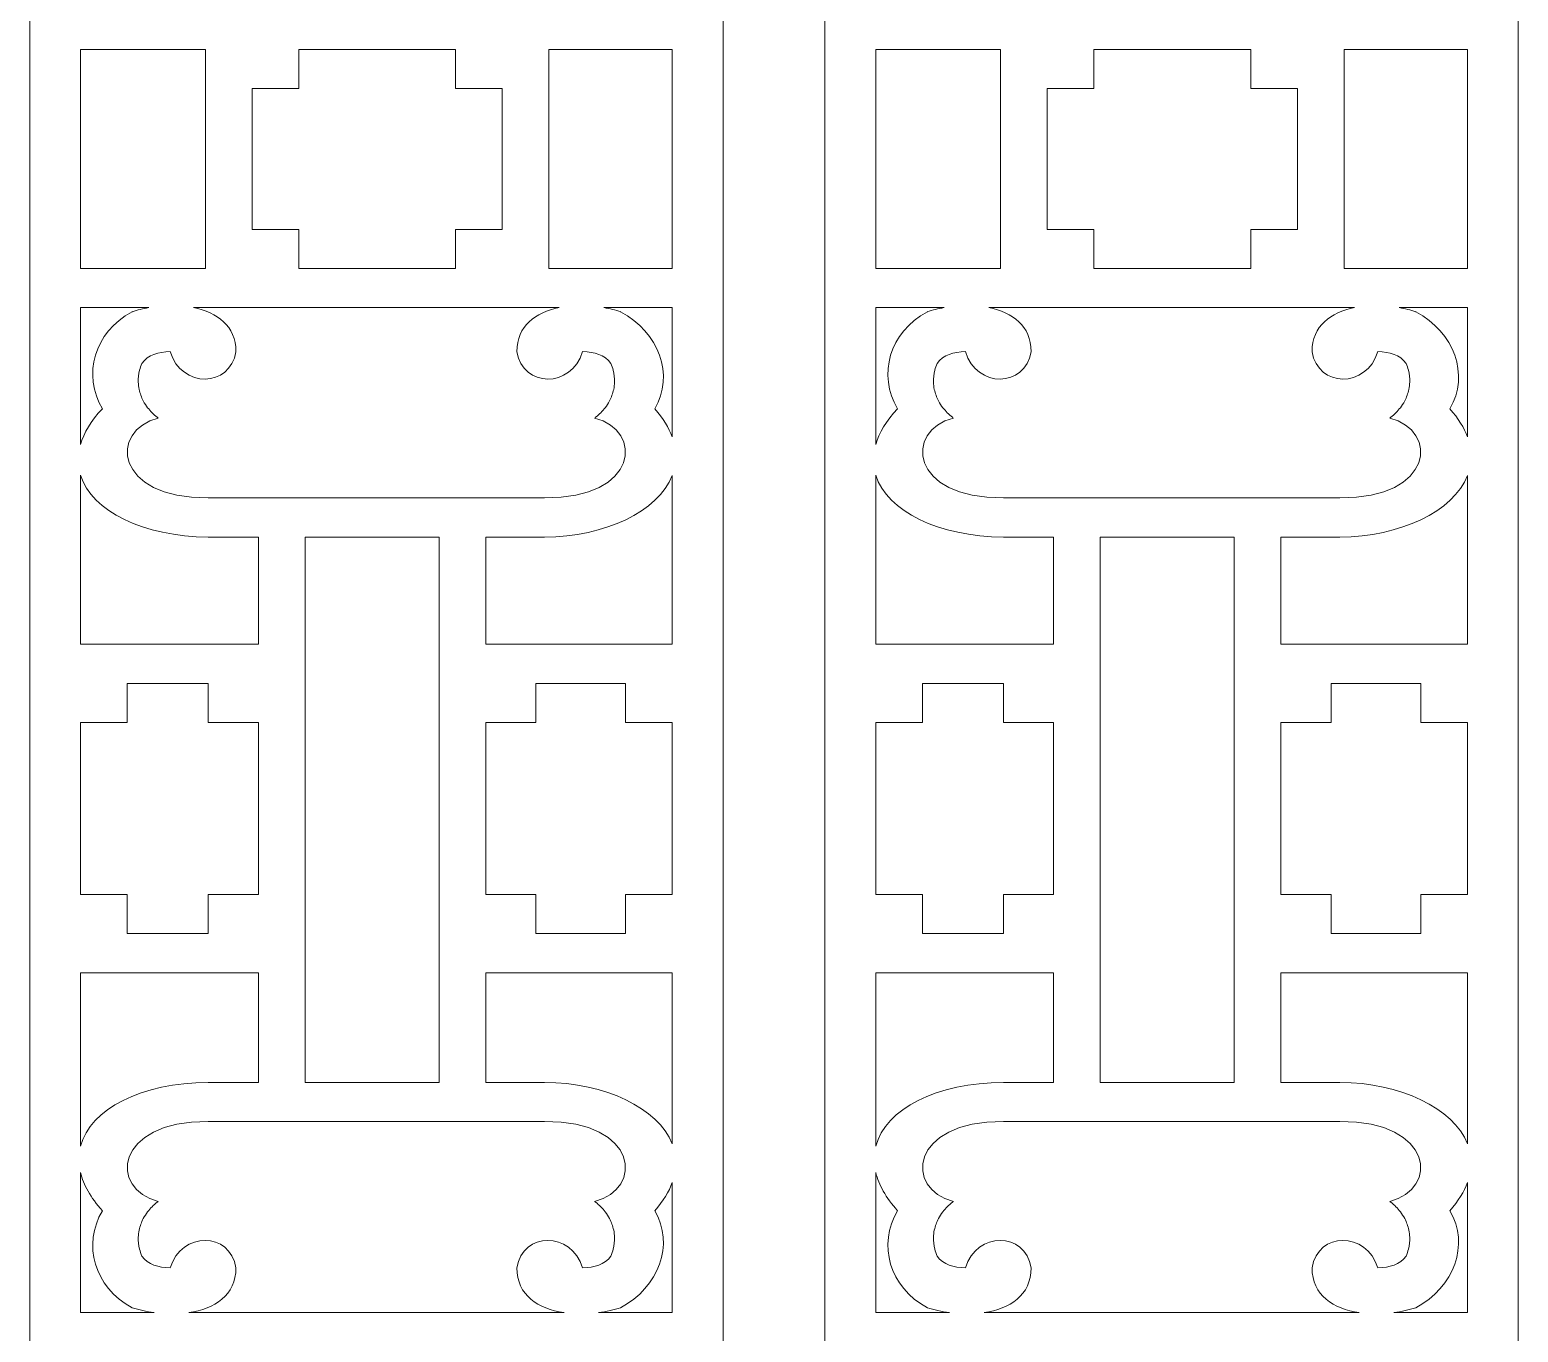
# Model space of a CAD drawing. Header units: centimetres. Extents: x 20.4 to 27.1, y -9.5 to 9.5.
# Drawn here: x 20.42 to 27.11, y -2.34 to 3.5 of the extents above; entities that cross this region are included whole.
import ezdxf

# ---------------------------------------------------------------- set-up
doc = ezdxf.new("R2010")
doc.units = ezdxf.units.CM
doc.header["$MEASUREMENT"] = 0
doc.layers.add('layer 1', color=7, linetype='Continuous')

msp = doc.modelspace()

# ---------------------------------------------------------------- linework, layer by layer
at = {"layer": 'layer 1', "color": 7, "lineweight": 9}
for points, knots in [([(20.42413, 9.5), (20.42413, 9.5), (23.53889, 9.5), (23.53889, 9.5), (23.53889, 9.5), (23.53889, 9.5), (23.53889, -9.5), (23.53889, -9.5), (23.53889, -9.5), (23.53889, -9.5), (20.42413, -9.5), (20.42413, -9.5), (20.42413, -9.5), (20.42413, -9.5), (20.42413, 9.5), (20.42413, 9.5)], [0, 0, 0, 0, 0.2, 0.2, 0.2, 0.2, 0.4, 0.4, 0.4, 0.4, 0.6, 0.6, 0.6, 0.6, 1, 1, 1, 1]), ([(20.65212, 2.43261), (20.65212, 2.43261), (20.65212, 2.43261), (20.65212, 2.43261), (20.65212, 2.43261), (20.65212, 2.43261), (21.21321, 2.43261), (21.21321, 2.43261), (21.21321, 2.43261), (21.21321, 2.43261), (21.21321, 3.41689), (21.21321, 3.41689), (21.21321, 3.41689), (21.21321, 3.41689), (20.65212, 3.41689), (20.65212, 3.41689), (20.65212, 3.41689), (20.65212, 3.41689), (20.65212, 2.43261), (20.65212, 2.43261)], [0, 0, 0, 0, 0.1666667, 0.1666667, 0.1666667, 0.1666667, 0.3333333, 0.3333333, 0.3333333, 0.3333333, 0.5, 0.5, 0.5, 0.5, 0.6666667, 0.6666667, 0.6666667, 0.6666667, 1, 1, 1, 1]), ([(22.33686, 3.41689), (22.33686, 3.41689), (22.33686, 3.41689), (22.33686, 3.41689), (22.33686, 3.41689), (22.33686, 3.41689), (21.6325, 3.41689), (21.6325, 3.41689), (21.6325, 3.41689), (21.6325, 3.41689), (21.6325, 3.24113), (21.6325, 3.24113), (21.6325, 3.24113), (21.6325, 3.24113), (21.42286, 3.24113), (21.42286, 3.24113), (21.42286, 3.24113), (21.42286, 3.24113), (21.42286, 2.60837), (21.42286, 2.60837), (21.42286, 2.60837), (21.42286, 2.60837), (21.6325, 2.60837), (21.6325, 2.60837), (21.6325, 2.60837), (21.6325, 2.60837), (21.6325, 2.43261), (21.6325, 2.43261), (21.6325, 2.43261), (21.6325, 2.43261), (22.33686, 2.43261), (22.33686, 2.43261), (22.33686, 2.43261), (22.33686, 2.43261), (22.33686, 2.60837), (22.33686, 2.60837), (22.33686, 2.60837), (22.33686, 2.60837), (22.5465, 2.60837), (22.5465, 2.60837), (22.5465, 2.60837), (22.5465, 2.60837), (22.5465, 3.24113), (22.5465, 3.24113), (22.5465, 3.24113), (22.5465, 3.24113), (22.33686, 3.24113), (22.33686, 3.24113), (22.33686, 3.24113), (22.33686, 3.24113), (22.33686, 3.41689), (22.33686, 3.41689)], [0, 0, 0, 0, 0.0714286, 0.0714286, 0.0714286, 0.0714286, 0.1428571, 0.1428571, 0.1428571, 0.1428571, 0.2142857, 0.2142857, 0.2142857, 0.2142857, 0.2857143, 0.2857143, 0.2857143, 0.2857143, 0.3571429, 0.3571429, 0.3571429, 0.3571429, 0.4285714, 0.4285714, 0.4285714, 0.4285714, 0.5, 0.5, 0.5, 0.5, 0.5714286, 0.5714286, 0.5714286, 0.5714286, 0.6428571, 0.6428571, 0.6428571, 0.6428571, 0.7142857, 0.7142857, 0.7142857, 0.7142857, 0.7857143, 0.7857143, 0.7857143, 0.7857143, 0.8571429, 0.8571429, 0.8571429, 0.8571429, 1, 1, 1, 1]), ([(23.31092, 3.41689), (23.31092, 3.41689), (23.31092, 3.41689), (23.31092, 3.41689), (23.31092, 3.41689), (23.31092, 3.41689), (22.75615, 3.41689), (22.75615, 3.41689), (22.75615, 3.41689), (22.75615, 3.41689), (22.75615, 2.43261), (22.75615, 2.43261), (22.75615, 2.43261), (22.75615, 2.43261), (23.31092, 2.43261), (23.31092, 2.43261), (23.31092, 2.43261), (23.31092, 2.43261), (23.31092, 3.41689), (23.31092, 3.41689)], [0, 0, 0, 0, 0.1666667, 0.1666667, 0.1666667, 0.1666667, 0.3333333, 0.3333333, 0.3333333, 0.3333333, 0.5, 0.5, 0.5, 0.5, 0.6666667, 0.6666667, 0.6666667, 0.6666667, 1, 1, 1, 1]), ([(20.65212, 1.64275), (20.65212, 1.64275), (20.65212, 1.64275), (20.65212, 1.64275), (20.65212, 1.64275), (20.66718, 1.69408), (20.69897, 1.74788), (20.75029, 1.80276), (20.75029, 1.80276), (20.66084, 1.95426), (20.71234, 2.14617), (20.88407, 2.23838), (20.88407, 2.23838), (20.90743, 2.24599), (20.9327, 2.25223), (20.95898, 2.25685), (20.95898, 2.25685), (20.95898, 2.25685), (20.65212, 2.25685), (20.65212, 2.25685), (20.65212, 2.25685), (20.65212, 2.25685), (20.65212, 1.64275), (20.65212, 1.64275)], [0, 0, 0, 0, 0.1428571, 0.1428571, 0.1428571, 0.1428571, 0.2857143, 0.2857143, 0.2857143, 0.2857143, 0.4285714, 0.4285714, 0.4285714, 0.4285714, 0.5714286, 0.5714286, 0.5714286, 0.5714286, 0.7142857, 0.7142857, 0.7142857, 0.7142857, 1, 1, 1, 1]), ([(22.80284, 2.25685), (22.80284, 2.25685), (22.80284, 2.25685), (22.80284, 2.25685), (22.80284, 2.25685), (22.80284, 2.25685), (21.16021, 2.25685), (21.16021, 2.25685), (21.16021, 2.25685), (21.26579, 2.23564), (21.35021, 2.17575), (21.3504, 2.05895), (21.3504, 2.05895), (21.32392, 1.89664), (21.10589, 1.89325), (21.05482, 2.05958), (21.05482, 2.05958), (21.0019, 2.05783), (20.95617, 2.04569), (20.928, 2.00654), (20.928, 2.00654), (20.9238, 1.99624), (20.92034, 1.9862), (20.91732, 1.9756), (20.91732, 1.9756), (20.91322, 1.95745), (20.91137, 1.94061), (20.91145, 1.92209), (20.91145, 1.92209), (20.91213, 1.91115), (20.91338, 1.90073), (20.91531, 1.88987), (20.91531, 1.88987), (20.9197, 1.87138), (20.92567, 1.855), (20.9343, 1.83756), (20.9343, 1.83756), (20.94023, 1.82711), (20.94649, 1.81743), (20.95362, 1.80755), (20.95362, 1.80755), (20.96659, 1.79147), (20.97992, 1.77797), (20.99645, 1.76439), (20.99645, 1.76439), (20.99811, 1.76314), (20.99979, 1.76191), (21.00145, 1.7607), (21.00145, 1.7607), (20.78043, 1.70673), (20.80074, 1.39987), (21.22576, 1.4021), (21.22576, 1.4021), (22.21124, 1.4021), (21.75181, 1.4021), (22.73729, 1.4021), (22.73729, 1.4021), (23.1623, 1.39987), (23.18261, 1.70673), (22.96157, 1.7607), (22.96157, 1.7607), (22.96325, 1.76191), (22.96493, 1.76314), (22.96659, 1.76439), (22.96659, 1.76439), (22.9831, 1.77797), (22.99647, 1.79147), (23.00942, 1.80755), (23.00942, 1.80755), (23.01655, 1.81743), (23.02281, 1.82711), (23.02873, 1.83756), (23.02873, 1.83756), (23.03737, 1.855), (23.04334, 1.87138), (23.04773, 1.88987), (23.04773, 1.88987), (23.04966, 1.90073), (23.05089, 1.91115), (23.05158, 1.92209), (23.05158, 1.92209), (23.05167, 1.94061), (23.04982, 1.95745), (23.04572, 1.9756), (23.04572, 1.9756), (23.04271, 1.9862), (23.03924, 1.99624), (23.03503, 2.00654), (23.03503, 2.00654), (23.00687, 2.04569), (22.96113, 2.05783), (22.90822, 2.05958), (22.90822, 2.05958), (22.85715, 1.89325), (22.63913, 1.89664), (22.61265, 2.05895), (22.61265, 2.05895), (22.61283, 2.17575), (22.69725, 2.23564), (22.80284, 2.25685)], [0, 0, 0, 0, 0.0384615, 0.0384615, 0.0384615, 0.0384615, 0.0769231, 0.0769231, 0.0769231, 0.0769231, 0.1153846, 0.1153846, 0.1153846, 0.1153846, 0.1538462, 0.1538462, 0.1538462, 0.1538462, 0.1923077, 0.1923077, 0.1923077, 0.1923077, 0.2307692, 0.2307692, 0.2307692, 0.2307692, 0.2692308, 0.2692308, 0.2692308, 0.2692308, 0.3076923, 0.3076923, 0.3076923, 0.3076923, 0.3461538, 0.3461538, 0.3461538, 0.3461538, 0.3846154, 0.3846154, 0.3846154, 0.3846154, 0.4230769, 0.4230769, 0.4230769, 0.4230769, 0.4615385, 0.4615385, 0.4615385, 0.4615385, 0.5, 0.5, 0.5, 0.5, 0.5384615, 0.5384615, 0.5384615, 0.5384615, 0.5769231, 0.5769231, 0.5769231, 0.5769231, 0.6153846, 0.6153846, 0.6153846, 0.6153846, 0.6538462, 0.6538462, 0.6538462, 0.6538462, 0.6923077, 0.6923077, 0.6923077, 0.6923077, 0.7307692, 0.7307692, 0.7307692, 0.7307692, 0.7692308, 0.7692308, 0.7692308, 0.7692308, 0.8076923, 0.8076923, 0.8076923, 0.8076923, 0.8461538, 0.8461538, 0.8461538, 0.8461538, 0.8846154, 0.8846154, 0.8846154, 0.8846154, 0.9230769, 0.9230769, 0.9230769, 0.9230769, 1, 1, 1, 1]), ([(20.88407, 2.23838), (20.88407, 2.23838), (20.88407, 2.23838), (20.88407, 2.23838), (20.88407, 2.23838), (20.88422, 2.23847), (20.88485, 2.23878), (20.88559, 2.23919), (20.88559, 2.23919), (20.88559, 2.23919), (20.88407, 2.23838), (20.88407, 2.23838)], [0, 0, 0, 0, 0.25, 0.25, 0.25, 0.25, 0.5, 0.5, 0.5, 0.5, 1, 1, 1, 1]), ([(23.31092, 2.25685), (23.31092, 2.25685), (23.31092, 2.25685), (23.31092, 2.25685), (23.31092, 2.25685), (23.31092, 2.25685), (23.00406, 2.25685), (23.00406, 2.25685), (23.00406, 2.25685), (23.03034, 2.25223), (23.0556, 2.24599), (23.07895, 2.23838), (23.07895, 2.23838), (23.2507, 2.14617), (23.32155, 1.95426), (23.23203, 1.80276), (23.23203, 1.80276), (23.27013, 1.75958), (23.29589, 1.71712), (23.31092, 1.67605), (23.31092, 1.67605), (23.31092, 1.67605), (23.31092, 2.25685), (23.31092, 2.25685)], [0, 0, 0, 0, 0.1428571, 0.1428571, 0.1428571, 0.1428571, 0.2857143, 0.2857143, 0.2857143, 0.2857143, 0.4285714, 0.4285714, 0.4285714, 0.4285714, 0.5714286, 0.5714286, 0.5714286, 0.5714286, 0.7142857, 0.7142857, 0.7142857, 0.7142857, 1, 1, 1, 1]), ([(23.07895, 2.23838), (23.07895, 2.23838), (23.07895, 2.23838), (23.07895, 2.23838), (23.07895, 2.23838), (23.07882, 2.23847), (23.07821, 2.23878), (23.07745, 2.23919), (23.07745, 2.23919), (23.07745, 2.23919), (23.07895, 2.23838), (23.07895, 2.23838)], [0, 0, 0, 0, 0.25, 0.25, 0.25, 0.25, 0.5, 0.5, 0.5, 0.5, 1, 1, 1, 1]), ([(20.65212, 0.74486), (20.65212, 0.74486), (20.65212, 0.74486), (20.65212, 0.74486), (20.65212, 0.74486), (20.65212, 0.74486), (21.45113, 0.74486), (21.45113, 0.74486), (21.45113, 0.74486), (21.45113, 0.74486), (21.45113, 1.22633), (21.45113, 1.22633), (21.45113, 1.22633), (21.24584, 1.22633), (21.43104, 1.22633), (21.22576, 1.22633), (21.22576, 1.22633), (20.93568, 1.22811), (20.70315, 1.3422), (20.65212, 1.50464), (20.65212, 1.50464), (20.65212, 1.50464), (20.65212, 0.74486), (20.65212, 0.74486)], [0, 0, 0, 0, 0.1428571, 0.1428571, 0.1428571, 0.1428571, 0.2857143, 0.2857143, 0.2857143, 0.2857143, 0.4285714, 0.4285714, 0.4285714, 0.4285714, 0.5714286, 0.5714286, 0.5714286, 0.5714286, 0.7142857, 0.7142857, 0.7142857, 0.7142857, 1, 1, 1, 1]), ([(23.31092, 1.50264), (23.31092, 1.50264), (23.31092, 1.50264), (23.31092, 1.50264), (23.31092, 1.50264), (23.24769, 1.34081), (23.00806, 1.22811), (22.73729, 1.22633), (22.73729, 1.22633), (22.53198, 1.22633), (22.67816, 1.22633), (22.47287, 1.22633), (22.47287, 1.22633), (22.47287, 1.22633), (22.47287, 0.74486), (22.47287, 0.74486), (22.47287, 0.74486), (22.47287, 0.74486), (23.31092, 0.74486), (23.31092, 0.74486), (23.31092, 0.74486), (23.31092, 0.74486), (23.31092, 1.50264), (23.31092, 1.50264)], [0, 0, 0, 0, 0.1428571, 0.1428571, 0.1428571, 0.1428571, 0.2857143, 0.2857143, 0.2857143, 0.2857143, 0.4285714, 0.4285714, 0.4285714, 0.4285714, 0.5714286, 0.5714286, 0.5714286, 0.5714286, 0.7142857, 0.7142857, 0.7142857, 0.7142857, 1, 1, 1, 1]), ([(22.26321, -1.22256), (22.26321, -1.22256), (22.26321, -1.22256), (22.26321, -1.22256), (22.26321, -1.22256), (22.26321, -1.22256), (22.26321, 1.22633), (22.26321, 1.22633), (22.26321, 1.22633), (21.8281, 1.22633), (22.09589, 1.22633), (21.66078, 1.22633), (21.66078, 1.22633), (21.66078, 1.22633), (21.66078, -1.22256), (21.66078, -1.22256), (21.66078, -1.22256), (22.09589, -1.22256), (21.8281, -1.22256), (22.26321, -1.22256)], [0, 0, 0, 0, 0.1666667, 0.1666667, 0.1666667, 0.1666667, 0.3333333, 0.3333333, 0.3333333, 0.3333333, 0.5, 0.5, 0.5, 0.5, 0.6666667, 0.6666667, 0.6666667, 0.6666667, 1, 1, 1, 1]), ([(20.65212, -0.37878), (20.65212, -0.37878), (20.65212, -0.37878), (20.65212, -0.37878), (20.65212, -0.37878), (20.65212, -0.37878), (20.86178, -0.37878), (20.86178, -0.37878), (20.86178, -0.37878), (20.86178, -0.37878), (20.86178, -0.55454), (20.86178, -0.55454), (20.86178, -0.55454), (20.86178, -0.55454), (21.22596, -0.55454), (21.22596, -0.55454), (21.22596, -0.55454), (21.22596, -0.55454), (21.22596, -0.37878), (21.22596, -0.37878), (21.22596, -0.37878), (21.22596, -0.37878), (21.45113, -0.37878), (21.45113, -0.37878), (21.45113, -0.37878), (21.45113, -0.37878), (21.45113, 0.39334), (21.45113, 0.39334), (21.45113, 0.39334), (21.45113, 0.39334), (21.22596, 0.39334), (21.22596, 0.39334), (21.22596, 0.39334), (21.22596, 0.39334), (21.22596, 0.56909), (21.22596, 0.56909), (21.22596, 0.56909), (21.22596, 0.56909), (20.86178, 0.56909), (20.86178, 0.56909), (20.86178, 0.56909), (20.86178, 0.56909), (20.86178, 0.39334), (20.86178, 0.39334), (20.86178, 0.39334), (20.86178, 0.39334), (20.65212, 0.39334), (20.65212, 0.39334), (20.65212, 0.39334), (20.65212, 0.39334), (20.65212, -0.37878), (20.65212, -0.37878)], [0, 0, 0, 0, 0.0714286, 0.0714286, 0.0714286, 0.0714286, 0.1428571, 0.1428571, 0.1428571, 0.1428571, 0.2142857, 0.2142857, 0.2142857, 0.2142857, 0.2857143, 0.2857143, 0.2857143, 0.2857143, 0.3571429, 0.3571429, 0.3571429, 0.3571429, 0.4285714, 0.4285714, 0.4285714, 0.4285714, 0.5, 0.5, 0.5, 0.5, 0.5714286, 0.5714286, 0.5714286, 0.5714286, 0.6428571, 0.6428571, 0.6428571, 0.6428571, 0.7142857, 0.7142857, 0.7142857, 0.7142857, 0.7857143, 0.7857143, 0.7857143, 0.7857143, 0.8571429, 0.8571429, 0.8571429, 0.8571429, 1, 1, 1, 1]), ([(23.31092, 0.39334), (23.31092, 0.39334), (23.31092, 0.39334), (23.31092, 0.39334), (23.31092, 0.39334), (23.31092, 0.39334), (23.10126, 0.39334), (23.10126, 0.39334), (23.10126, 0.39334), (23.10126, 0.39334), (23.10126, 0.56909), (23.10126, 0.56909), (23.10126, 0.56909), (23.10126, 0.56909), (22.69803, 0.56909), (22.69803, 0.56909), (22.69803, 0.56909), (22.69803, 0.56909), (22.69803, 0.39334), (22.69803, 0.39334), (22.69803, 0.39334), (22.69803, 0.39334), (22.47287, 0.39334), (22.47287, 0.39334), (22.47287, 0.39334), (22.47287, 0.39334), (22.47287, -0.37878), (22.47287, -0.37878), (22.47287, -0.37878), (22.47287, -0.37878), (22.69803, -0.37878), (22.69803, -0.37878), (22.69803, -0.37878), (22.69803, -0.37878), (22.69803, -0.55454), (22.69803, -0.55454), (22.69803, -0.55454), (22.69803, -0.55454), (23.10126, -0.55454), (23.10126, -0.55454), (23.10126, -0.55454), (23.10126, -0.55454), (23.10126, -0.37878), (23.10126, -0.37878), (23.10126, -0.37878), (23.10126, -0.37878), (23.31092, -0.37878), (23.31092, -0.37878), (23.31092, -0.37878), (23.31092, -0.37878), (23.31092, 0.39334), (23.31092, 0.39334)], [0, 0, 0, 0, 0.0714286, 0.0714286, 0.0714286, 0.0714286, 0.1428571, 0.1428571, 0.1428571, 0.1428571, 0.2142857, 0.2142857, 0.2142857, 0.2142857, 0.2857143, 0.2857143, 0.2857143, 0.2857143, 0.3571429, 0.3571429, 0.3571429, 0.3571429, 0.4285714, 0.4285714, 0.4285714, 0.4285714, 0.5, 0.5, 0.5, 0.5, 0.5714286, 0.5714286, 0.5714286, 0.5714286, 0.6428571, 0.6428571, 0.6428571, 0.6428571, 0.7142857, 0.7142857, 0.7142857, 0.7142857, 0.7857143, 0.7857143, 0.7857143, 0.7857143, 0.8571429, 0.8571429, 0.8571429, 0.8571429, 1, 1, 1, 1]), ([(20.65212, -1.50941), (20.65212, -1.50941), (20.65212, -1.50941), (20.65212, -1.50941), (20.65212, -1.50941), (20.69564, -1.34195), (20.92651, -1.22438), (21.22576, -1.22256), (21.22576, -1.22256), (21.43104, -1.22256), (21.24584, -1.22256), (21.45113, -1.22256), (21.45113, -1.22256), (21.45113, -1.22256), (21.45113, -0.7303), (21.45113, -0.7303), (21.45113, -0.7303), (21.45113, -0.7303), (20.65212, -0.7303), (20.65212, -0.7303), (20.65212, -0.7303), (20.65212, -0.7303), (20.65212, -1.50941), (20.65212, -1.50941)], [0, 0, 0, 0, 0.1428571, 0.1428571, 0.1428571, 0.1428571, 0.2857143, 0.2857143, 0.2857143, 0.2857143, 0.4285714, 0.4285714, 0.4285714, 0.4285714, 0.5714286, 0.5714286, 0.5714286, 0.5714286, 0.7142857, 0.7142857, 0.7142857, 0.7142857, 1, 1, 1, 1]), ([(23.31092, -0.7303), (23.31092, -0.7303), (23.31092, -0.7303), (23.31092, -0.7303), (23.31092, -0.7303), (23.31092, -0.7303), (22.47287, -0.7303), (22.47287, -0.7303), (22.47287, -0.7303), (22.47287, -0.7303), (22.47287, -1.22256), (22.47287, -1.22256), (22.47287, -1.22256), (22.67816, -1.22256), (22.53198, -1.22256), (22.73729, -1.22256), (22.73729, -1.22256), (23.00806, -1.22435), (23.24769, -1.33704), (23.31092, -1.49887), (23.31092, -1.49887), (23.31092, -1.49887), (23.31092, -0.7303), (23.31092, -0.7303)], [0, 0, 0, 0, 0.1428571, 0.1428571, 0.1428571, 0.1428571, 0.2857143, 0.2857143, 0.2857143, 0.2857143, 0.4285714, 0.4285714, 0.4285714, 0.4285714, 0.5714286, 0.5714286, 0.5714286, 0.5714286, 0.7142857, 0.7142857, 0.7142857, 0.7142857, 1, 1, 1, 1]), ([(22.82438, -2.25685), (22.82438, -2.25685), (22.82438, -2.25685), (22.82438, -2.25685), (22.82438, -2.25685), (22.70896, -2.23967), (22.61285, -2.17983), (22.61265, -2.05519), (22.61265, -2.05519), (22.63913, -1.89287), (22.85715, -1.88949), (22.90822, -2.05581), (22.90822, -2.05581), (22.96113, -2.05406), (23.00687, -2.04193), (23.03503, -2.00277), (23.03503, -2.00277), (23.03924, -1.99247), (23.04271, -1.98244), (23.04572, -1.97184), (23.04572, -1.97184), (23.04982, -1.95369), (23.05167, -1.93684), (23.05158, -1.91835), (23.05158, -1.91835), (23.05089, -1.90739), (23.04966, -1.89695), (23.04773, -1.88611), (23.04773, -1.88611), (23.04334, -1.86761), (23.03737, -1.85123), (23.02873, -1.8338), (23.02873, -1.8338), (23.02281, -1.82335), (23.01655, -1.81367), (23.00942, -1.80378), (23.00942, -1.80378), (22.99647, -1.78771), (22.9831, -1.7742), (22.96659, -1.76063), (22.96659, -1.76063), (22.96493, -1.75938), (22.96325, -1.75815), (22.96157, -1.75695), (22.96157, -1.75695), (23.18261, -1.70297), (23.1623, -1.3961), (22.73729, -1.39833), (22.73729, -1.39833), (21.75181, -1.39833), (22.21124, -1.39833), (21.22576, -1.39833), (21.22576, -1.39833), (20.80074, -1.3961), (20.78043, -1.70297), (21.00145, -1.75695), (21.00145, -1.75695), (20.99979, -1.75815), (20.99811, -1.75938), (20.99645, -1.76063), (20.99645, -1.76063), (20.97992, -1.7742), (20.96659, -1.78771), (20.95362, -1.80378), (20.95362, -1.80378), (20.94649, -1.81367), (20.94023, -1.82335), (20.9343, -1.8338), (20.9343, -1.8338), (20.92567, -1.85123), (20.9197, -1.86761), (20.91531, -1.88611), (20.91531, -1.88611), (20.91338, -1.89695), (20.91213, -1.90739), (20.91145, -1.91835), (20.91145, -1.91835), (20.91137, -1.93684), (20.91322, -1.95369), (20.91732, -1.97184), (20.91732, -1.97184), (20.92034, -1.98244), (20.9238, -1.99247), (20.928, -2.00277), (20.928, -2.00277), (20.95617, -2.04193), (21.0019, -2.05406), (21.05482, -2.05581), (21.05482, -2.05581), (21.10589, -1.88949), (21.32392, -1.89287), (21.3504, -2.05519), (21.3504, -2.05519), (21.35019, -2.17983), (21.25408, -2.23967), (21.13867, -2.25685), (21.13867, -2.25685), (21.13867, -2.25685), (22.82438, -2.25685), (22.82438, -2.25685)], [0, 0, 0, 0, 0.0384615, 0.0384615, 0.0384615, 0.0384615, 0.0769231, 0.0769231, 0.0769231, 0.0769231, 0.1153846, 0.1153846, 0.1153846, 0.1153846, 0.1538462, 0.1538462, 0.1538462, 0.1538462, 0.1923077, 0.1923077, 0.1923077, 0.1923077, 0.2307692, 0.2307692, 0.2307692, 0.2307692, 0.2692308, 0.2692308, 0.2692308, 0.2692308, 0.3076923, 0.3076923, 0.3076923, 0.3076923, 0.3461538, 0.3461538, 0.3461538, 0.3461538, 0.3846154, 0.3846154, 0.3846154, 0.3846154, 0.4230769, 0.4230769, 0.4230769, 0.4230769, 0.4615385, 0.4615385, 0.4615385, 0.4615385, 0.5, 0.5, 0.5, 0.5, 0.5384615, 0.5384615, 0.5384615, 0.5384615, 0.5769231, 0.5769231, 0.5769231, 0.5769231, 0.6153846, 0.6153846, 0.6153846, 0.6153846, 0.6538462, 0.6538462, 0.6538462, 0.6538462, 0.6923077, 0.6923077, 0.6923077, 0.6923077, 0.7307692, 0.7307692, 0.7307692, 0.7307692, 0.7692308, 0.7692308, 0.7692308, 0.7692308, 0.8076923, 0.8076923, 0.8076923, 0.8076923, 0.8461538, 0.8461538, 0.8461538, 0.8461538, 0.8846154, 0.8846154, 0.8846154, 0.8846154, 0.9230769, 0.9230769, 0.9230769, 0.9230769, 1, 1, 1, 1]), ([(20.65212, -2.25685), (20.65212, -2.25685), (20.65212, -2.25685), (20.65212, -2.25685), (20.65212, -2.25685), (20.65212, -2.25685), (20.98324, -2.25685), (20.98324, -2.25685), (20.98324, -2.25685), (20.94827, -2.25216), (20.91455, -2.24456), (20.88407, -2.23461), (20.88407, -2.23461), (20.71234, -2.14241), (20.66084, -1.95048), (20.75029, -1.79898), (20.75029, -1.79898), (20.69712, -1.73987), (20.66545, -1.68215), (20.65212, -1.62744), (20.65212, -1.62744), (20.65212, -1.62744), (20.65212, -2.25685), (20.65212, -2.25685)], [0, 0, 0, 0, 0.1428571, 0.1428571, 0.1428571, 0.1428571, 0.2857143, 0.2857143, 0.2857143, 0.2857143, 0.4285714, 0.4285714, 0.4285714, 0.4285714, 0.5714286, 0.5714286, 0.5714286, 0.5714286, 0.7142857, 0.7142857, 0.7142857, 0.7142857, 1, 1, 1, 1]), ([(23.31092, -1.67228), (23.31092, -1.67228), (23.31092, -1.67228), (23.31092, -1.67228), (23.31092, -1.67228), (23.2959, -1.71335), (23.27013, -1.7558), (23.23203, -1.79898), (23.23203, -1.79898), (23.32155, -1.95048), (23.2507, -2.14241), (23.07895, -2.23461), (23.07895, -2.23461), (23.04849, -2.24456), (23.01477, -2.25216), (22.9798, -2.25685), (22.9798, -2.25685), (22.9798, -2.25685), (23.31092, -2.25685), (23.31092, -2.25685), (23.31092, -2.25685), (23.31092, -2.25685), (23.31092, -1.67228), (23.31092, -1.67228)], [0, 0, 0, 0, 0.1428571, 0.1428571, 0.1428571, 0.1428571, 0.2857143, 0.2857143, 0.2857143, 0.2857143, 0.4285714, 0.4285714, 0.4285714, 0.4285714, 0.5714286, 0.5714286, 0.5714286, 0.5714286, 0.7142857, 0.7142857, 0.7142857, 0.7142857, 1, 1, 1, 1]), ([(20.88407, -2.23461), (20.88407, -2.23461), (20.88407, -2.23461), (20.88407, -2.23461), (20.88407, -2.23461), (20.88422, -2.2347), (20.88485, -2.23501), (20.88559, -2.23542), (20.88559, -2.23542), (20.88559, -2.23542), (20.88407, -2.23461), (20.88407, -2.23461)], [0, 0, 0, 0, 0.25, 0.25, 0.25, 0.25, 0.5, 0.5, 0.5, 0.5, 1, 1, 1, 1]), ([(23.07895, -2.23461), (23.07895, -2.23461), (23.07895, -2.23461), (23.07895, -2.23461), (23.07895, -2.23461), (23.07882, -2.2347), (23.07821, -2.23501), (23.07745, -2.23542), (23.07745, -2.23542), (23.07745, -2.23542), (23.07895, -2.23461), (23.07895, -2.23461)], [0, 0, 0, 0, 0.25, 0.25, 0.25, 0.25, 0.5, 0.5, 0.5, 0.5, 1, 1, 1, 1])]:
    msp.add_open_spline(points, degree=3, knots=knots, dxfattribs=at)
at = {"layer": 'layer 1', "color": 250, "lineweight": 9}
for points, knots in [([(23.99684, 9.5), (23.99684, 9.5), (27.1116, 9.5), (27.1116, 9.5), (27.1116, 9.5), (27.1116, 9.5), (27.1116, -9.5), (27.1116, -9.5), (27.1116, -9.5), (27.1116, -9.5), (23.99684, -9.5), (23.99684, -9.5), (23.99684, -9.5), (23.99684, -9.5), (23.99684, 9.5), (23.99684, 9.5)], [0, 0, 0, 0, 0.2, 0.2, 0.2, 0.2, 0.4, 0.4, 0.4, 0.4, 0.6, 0.6, 0.6, 0.6, 1, 1, 1, 1]), ([(24.22483, 2.43261), (24.22483, 2.43261), (24.22483, 2.43261), (24.22483, 2.43261), (24.22483, 2.43261), (24.22483, 2.43261), (24.78592, 2.43261), (24.78592, 2.43261), (24.78592, 2.43261), (24.78592, 2.43261), (24.78592, 3.41689), (24.78592, 3.41689), (24.78592, 3.41689), (24.78592, 3.41689), (24.22483, 3.41689), (24.22483, 3.41689), (24.22483, 3.41689), (24.22483, 3.41689), (24.22483, 2.43261), (24.22483, 2.43261)], [0, 0, 0, 0, 0.1666667, 0.1666667, 0.1666667, 0.1666667, 0.3333333, 0.3333333, 0.3333333, 0.3333333, 0.5, 0.5, 0.5, 0.5, 0.6666667, 0.6666667, 0.6666667, 0.6666667, 1, 1, 1, 1]), ([(25.90957, 3.41689), (25.90957, 3.41689), (25.90957, 3.41689), (25.90957, 3.41689), (25.90957, 3.41689), (25.90957, 3.41689), (25.20521, 3.41689), (25.20521, 3.41689), (25.20521, 3.41689), (25.20521, 3.41689), (25.20521, 3.24113), (25.20521, 3.24113), (25.20521, 3.24113), (25.20521, 3.24113), (24.99557, 3.24113), (24.99557, 3.24113), (24.99557, 3.24113), (24.99557, 3.24113), (24.99557, 2.60837), (24.99557, 2.60837), (24.99557, 2.60837), (24.99557, 2.60837), (25.20521, 2.60837), (25.20521, 2.60837), (25.20521, 2.60837), (25.20521, 2.60837), (25.20521, 2.43261), (25.20521, 2.43261), (25.20521, 2.43261), (25.20521, 2.43261), (25.90957, 2.43261), (25.90957, 2.43261), (25.90957, 2.43261), (25.90957, 2.43261), (25.90957, 2.60837), (25.90957, 2.60837), (25.90957, 2.60837), (25.90957, 2.60837), (26.11921, 2.60837), (26.11921, 2.60837), (26.11921, 2.60837), (26.11921, 2.60837), (26.11921, 3.24113), (26.11921, 3.24113), (26.11921, 3.24113), (26.11921, 3.24113), (25.90957, 3.24113), (25.90957, 3.24113), (25.90957, 3.24113), (25.90957, 3.24113), (25.90957, 3.41689), (25.90957, 3.41689)], [0, 0, 0, 0, 0.0714286, 0.0714286, 0.0714286, 0.0714286, 0.1428571, 0.1428571, 0.1428571, 0.1428571, 0.2142857, 0.2142857, 0.2142857, 0.2142857, 0.2857143, 0.2857143, 0.2857143, 0.2857143, 0.3571429, 0.3571429, 0.3571429, 0.3571429, 0.4285714, 0.4285714, 0.4285714, 0.4285714, 0.5, 0.5, 0.5, 0.5, 0.5714286, 0.5714286, 0.5714286, 0.5714286, 0.6428571, 0.6428571, 0.6428571, 0.6428571, 0.7142857, 0.7142857, 0.7142857, 0.7142857, 0.7857143, 0.7857143, 0.7857143, 0.7857143, 0.8571429, 0.8571429, 0.8571429, 0.8571429, 1, 1, 1, 1]), ([(26.88363, 3.41689), (26.88363, 3.41689), (26.88363, 3.41689), (26.88363, 3.41689), (26.88363, 3.41689), (26.88363, 3.41689), (26.32886, 3.41689), (26.32886, 3.41689), (26.32886, 3.41689), (26.32886, 3.41689), (26.32886, 2.43261), (26.32886, 2.43261), (26.32886, 2.43261), (26.32886, 2.43261), (26.88363, 2.43261), (26.88363, 2.43261), (26.88363, 2.43261), (26.88363, 2.43261), (26.88363, 3.41689), (26.88363, 3.41689)], [0, 0, 0, 0, 0.1666667, 0.1666667, 0.1666667, 0.1666667, 0.3333333, 0.3333333, 0.3333333, 0.3333333, 0.5, 0.5, 0.5, 0.5, 0.6666667, 0.6666667, 0.6666667, 0.6666667, 1, 1, 1, 1]), ([(24.22483, 1.64275), (24.22483, 1.64275), (24.22483, 1.64275), (24.22483, 1.64275), (24.22483, 1.64275), (24.23989, 1.69408), (24.27168, 1.74788), (24.323, 1.80276), (24.323, 1.80276), (24.23355, 1.95426), (24.28505, 2.14617), (24.45678, 2.23838), (24.45678, 2.23838), (24.48014, 2.24599), (24.50541, 2.25223), (24.53169, 2.25685), (24.53169, 2.25685), (24.53169, 2.25685), (24.22483, 2.25685), (24.22483, 2.25685), (24.22483, 2.25685), (24.22483, 2.25685), (24.22483, 1.64275), (24.22483, 1.64275)], [0, 0, 0, 0, 0.1428571, 0.1428571, 0.1428571, 0.1428571, 0.2857143, 0.2857143, 0.2857143, 0.2857143, 0.4285714, 0.4285714, 0.4285714, 0.4285714, 0.5714286, 0.5714286, 0.5714286, 0.5714286, 0.7142857, 0.7142857, 0.7142857, 0.7142857, 1, 1, 1, 1]), ([(26.37555, 2.25685), (26.37555, 2.25685), (26.37555, 2.25685), (26.37555, 2.25685), (26.37555, 2.25685), (26.37555, 2.25685), (24.73292, 2.25685), (24.73292, 2.25685), (24.73292, 2.25685), (24.8385, 2.23564), (24.92292, 2.17575), (24.92311, 2.05895), (24.92311, 2.05895), (24.89663, 1.89664), (24.6786, 1.89325), (24.62753, 2.05958), (24.62753, 2.05958), (24.57461, 2.05783), (24.52888, 2.04569), (24.50071, 2.00654), (24.50071, 2.00654), (24.49651, 1.99624), (24.49305, 1.9862), (24.49003, 1.9756), (24.49003, 1.9756), (24.48593, 1.95745), (24.48408, 1.94061), (24.48416, 1.92209), (24.48416, 1.92209), (24.48484, 1.91115), (24.48609, 1.90073), (24.48802, 1.88987), (24.48802, 1.88987), (24.49241, 1.87138), (24.49838, 1.855), (24.50701, 1.83756), (24.50701, 1.83756), (24.51294, 1.82711), (24.5192, 1.81743), (24.52633, 1.80755), (24.52633, 1.80755), (24.5393, 1.79147), (24.55263, 1.77797), (24.56916, 1.76439), (24.56916, 1.76439), (24.57082, 1.76314), (24.5725, 1.76191), (24.57416, 1.7607), (24.57416, 1.7607), (24.35314, 1.70673), (24.37345, 1.39987), (24.79847, 1.4021), (24.79847, 1.4021), (25.78395, 1.4021), (25.32452, 1.4021), (26.31, 1.4021), (26.31, 1.4021), (26.73501, 1.39987), (26.75532, 1.70673), (26.53428, 1.7607), (26.53428, 1.7607), (26.53596, 1.76191), (26.53764, 1.76314), (26.5393, 1.76439), (26.5393, 1.76439), (26.55581, 1.77797), (26.56918, 1.79147), (26.58213, 1.80755), (26.58213, 1.80755), (26.58926, 1.81743), (26.59552, 1.82711), (26.60144, 1.83756), (26.60144, 1.83756), (26.61008, 1.855), (26.61605, 1.87138), (26.62044, 1.88987), (26.62044, 1.88987), (26.62237, 1.90073), (26.6236, 1.91115), (26.62429, 1.92209), (26.62429, 1.92209), (26.62438, 1.94061), (26.62253, 1.95745), (26.61843, 1.9756), (26.61843, 1.9756), (26.61542, 1.9862), (26.61195, 1.99624), (26.60774, 2.00654), (26.60774, 2.00654), (26.57958, 2.04569), (26.53384, 2.05783), (26.48093, 2.05958), (26.48093, 2.05958), (26.42986, 1.89325), (26.21184, 1.89664), (26.18536, 2.05895), (26.18536, 2.05895), (26.18554, 2.17575), (26.26996, 2.23564), (26.37555, 2.25685)], [0, 0, 0, 0, 0.0384615, 0.0384615, 0.0384615, 0.0384615, 0.0769231, 0.0769231, 0.0769231, 0.0769231, 0.1153846, 0.1153846, 0.1153846, 0.1153846, 0.1538462, 0.1538462, 0.1538462, 0.1538462, 0.1923077, 0.1923077, 0.1923077, 0.1923077, 0.2307692, 0.2307692, 0.2307692, 0.2307692, 0.2692308, 0.2692308, 0.2692308, 0.2692308, 0.3076923, 0.3076923, 0.3076923, 0.3076923, 0.3461538, 0.3461538, 0.3461538, 0.3461538, 0.3846154, 0.3846154, 0.3846154, 0.3846154, 0.4230769, 0.4230769, 0.4230769, 0.4230769, 0.4615385, 0.4615385, 0.4615385, 0.4615385, 0.5, 0.5, 0.5, 0.5, 0.5384615, 0.5384615, 0.5384615, 0.5384615, 0.5769231, 0.5769231, 0.5769231, 0.5769231, 0.6153846, 0.6153846, 0.6153846, 0.6153846, 0.6538462, 0.6538462, 0.6538462, 0.6538462, 0.6923077, 0.6923077, 0.6923077, 0.6923077, 0.7307692, 0.7307692, 0.7307692, 0.7307692, 0.7692308, 0.7692308, 0.7692308, 0.7692308, 0.8076923, 0.8076923, 0.8076923, 0.8076923, 0.8461538, 0.8461538, 0.8461538, 0.8461538, 0.8846154, 0.8846154, 0.8846154, 0.8846154, 0.9230769, 0.9230769, 0.9230769, 0.9230769, 1, 1, 1, 1]), ([(24.45678, 2.23838), (24.45678, 2.23838), (24.45678, 2.23838), (24.45678, 2.23838), (24.45678, 2.23838), (24.45693, 2.23847), (24.45756, 2.23878), (24.4583, 2.23919), (24.4583, 2.23919), (24.4583, 2.23919), (24.45678, 2.23838), (24.45678, 2.23838)], [0, 0, 0, 0, 0.25, 0.25, 0.25, 0.25, 0.5, 0.5, 0.5, 0.5, 1, 1, 1, 1]), ([(26.88363, 2.25685), (26.88363, 2.25685), (26.88363, 2.25685), (26.88363, 2.25685), (26.88363, 2.25685), (26.88363, 2.25685), (26.57677, 2.25685), (26.57677, 2.25685), (26.57677, 2.25685), (26.60305, 2.25223), (26.62831, 2.24599), (26.65166, 2.23838), (26.65166, 2.23838), (26.82341, 2.14617), (26.89426, 1.95426), (26.80474, 1.80276), (26.80474, 1.80276), (26.84284, 1.75958), (26.8686, 1.71712), (26.88363, 1.67605), (26.88363, 1.67605), (26.88363, 1.67605), (26.88363, 2.25685), (26.88363, 2.25685)], [0, 0, 0, 0, 0.1428571, 0.1428571, 0.1428571, 0.1428571, 0.2857143, 0.2857143, 0.2857143, 0.2857143, 0.4285714, 0.4285714, 0.4285714, 0.4285714, 0.5714286, 0.5714286, 0.5714286, 0.5714286, 0.7142857, 0.7142857, 0.7142857, 0.7142857, 1, 1, 1, 1]), ([(26.65166, 2.23838), (26.65166, 2.23838), (26.65166, 2.23838), (26.65166, 2.23838), (26.65166, 2.23838), (26.65153, 2.23847), (26.65092, 2.23878), (26.65016, 2.23919), (26.65016, 2.23919), (26.65016, 2.23919), (26.65166, 2.23838), (26.65166, 2.23838)], [0, 0, 0, 0, 0.25, 0.25, 0.25, 0.25, 0.5, 0.5, 0.5, 0.5, 1, 1, 1, 1]), ([(24.22483, 0.74486), (24.22483, 0.74486), (24.22483, 0.74486), (24.22483, 0.74486), (24.22483, 0.74486), (24.22483, 0.74486), (25.02384, 0.74486), (25.02384, 0.74486), (25.02384, 0.74486), (25.02384, 0.74486), (25.02384, 1.22633), (25.02384, 1.22633), (25.02384, 1.22633), (24.81855, 1.22633), (25.00375, 1.22633), (24.79847, 1.22633), (24.79847, 1.22633), (24.50839, 1.22811), (24.27586, 1.3422), (24.22483, 1.50464), (24.22483, 1.50464), (24.22483, 1.50464), (24.22483, 0.74486), (24.22483, 0.74486)], [0, 0, 0, 0, 0.1428571, 0.1428571, 0.1428571, 0.1428571, 0.2857143, 0.2857143, 0.2857143, 0.2857143, 0.4285714, 0.4285714, 0.4285714, 0.4285714, 0.5714286, 0.5714286, 0.5714286, 0.5714286, 0.7142857, 0.7142857, 0.7142857, 0.7142857, 1, 1, 1, 1]), ([(26.88363, 1.50264), (26.88363, 1.50264), (26.88363, 1.50264), (26.88363, 1.50264), (26.88363, 1.50264), (26.8204, 1.34081), (26.58077, 1.22811), (26.31, 1.22633), (26.31, 1.22633), (26.10469, 1.22633), (26.25087, 1.22633), (26.04558, 1.22633), (26.04558, 1.22633), (26.04558, 1.22633), (26.04558, 0.74486), (26.04558, 0.74486), (26.04558, 0.74486), (26.04558, 0.74486), (26.88363, 0.74486), (26.88363, 0.74486), (26.88363, 0.74486), (26.88363, 0.74486), (26.88363, 1.50264), (26.88363, 1.50264)], [0, 0, 0, 0, 0.1428571, 0.1428571, 0.1428571, 0.1428571, 0.2857143, 0.2857143, 0.2857143, 0.2857143, 0.4285714, 0.4285714, 0.4285714, 0.4285714, 0.5714286, 0.5714286, 0.5714286, 0.5714286, 0.7142857, 0.7142857, 0.7142857, 0.7142857, 1, 1, 1, 1]), ([(25.83592, -1.22256), (25.83592, -1.22256), (25.83592, -1.22256), (25.83592, -1.22256), (25.83592, -1.22256), (25.83592, -1.22256), (25.83592, 1.22633), (25.83592, 1.22633), (25.83592, 1.22633), (25.40081, 1.22633), (25.6686, 1.22633), (25.23349, 1.22633), (25.23349, 1.22633), (25.23349, 1.22633), (25.23349, -1.22256), (25.23349, -1.22256), (25.23349, -1.22256), (25.6686, -1.22256), (25.40081, -1.22256), (25.83592, -1.22256)], [0, 0, 0, 0, 0.1666667, 0.1666667, 0.1666667, 0.1666667, 0.3333333, 0.3333333, 0.3333333, 0.3333333, 0.5, 0.5, 0.5, 0.5, 0.6666667, 0.6666667, 0.6666667, 0.6666667, 1, 1, 1, 1]), ([(24.22483, -0.37878), (24.22483, -0.37878), (24.22483, -0.37878), (24.22483, -0.37878), (24.22483, -0.37878), (24.22483, -0.37878), (24.43449, -0.37878), (24.43449, -0.37878), (24.43449, -0.37878), (24.43449, -0.37878), (24.43449, -0.55454), (24.43449, -0.55454), (24.43449, -0.55454), (24.43449, -0.55454), (24.79867, -0.55454), (24.79867, -0.55454), (24.79867, -0.55454), (24.79867, -0.55454), (24.79867, -0.37878), (24.79867, -0.37878), (24.79867, -0.37878), (24.79867, -0.37878), (25.02384, -0.37878), (25.02384, -0.37878), (25.02384, -0.37878), (25.02384, -0.37878), (25.02384, 0.39334), (25.02384, 0.39334), (25.02384, 0.39334), (25.02384, 0.39334), (24.79867, 0.39334), (24.79867, 0.39334), (24.79867, 0.39334), (24.79867, 0.39334), (24.79867, 0.56909), (24.79867, 0.56909), (24.79867, 0.56909), (24.79867, 0.56909), (24.43449, 0.56909), (24.43449, 0.56909), (24.43449, 0.56909), (24.43449, 0.56909), (24.43449, 0.39334), (24.43449, 0.39334), (24.43449, 0.39334), (24.43449, 0.39334), (24.22483, 0.39334), (24.22483, 0.39334), (24.22483, 0.39334), (24.22483, 0.39334), (24.22483, -0.37878), (24.22483, -0.37878)], [0, 0, 0, 0, 0.0714286, 0.0714286, 0.0714286, 0.0714286, 0.1428571, 0.1428571, 0.1428571, 0.1428571, 0.2142857, 0.2142857, 0.2142857, 0.2142857, 0.2857143, 0.2857143, 0.2857143, 0.2857143, 0.3571429, 0.3571429, 0.3571429, 0.3571429, 0.4285714, 0.4285714, 0.4285714, 0.4285714, 0.5, 0.5, 0.5, 0.5, 0.5714286, 0.5714286, 0.5714286, 0.5714286, 0.6428571, 0.6428571, 0.6428571, 0.6428571, 0.7142857, 0.7142857, 0.7142857, 0.7142857, 0.7857143, 0.7857143, 0.7857143, 0.7857143, 0.8571429, 0.8571429, 0.8571429, 0.8571429, 1, 1, 1, 1]), ([(26.88363, 0.39334), (26.88363, 0.39334), (26.88363, 0.39334), (26.88363, 0.39334), (26.88363, 0.39334), (26.88363, 0.39334), (26.67397, 0.39334), (26.67397, 0.39334), (26.67397, 0.39334), (26.67397, 0.39334), (26.67397, 0.56909), (26.67397, 0.56909), (26.67397, 0.56909), (26.67397, 0.56909), (26.27074, 0.56909), (26.27074, 0.56909), (26.27074, 0.56909), (26.27074, 0.56909), (26.27074, 0.39334), (26.27074, 0.39334), (26.27074, 0.39334), (26.27074, 0.39334), (26.04558, 0.39334), (26.04558, 0.39334), (26.04558, 0.39334), (26.04558, 0.39334), (26.04558, -0.37878), (26.04558, -0.37878), (26.04558, -0.37878), (26.04558, -0.37878), (26.27074, -0.37878), (26.27074, -0.37878), (26.27074, -0.37878), (26.27074, -0.37878), (26.27074, -0.55454), (26.27074, -0.55454), (26.27074, -0.55454), (26.27074, -0.55454), (26.67397, -0.55454), (26.67397, -0.55454), (26.67397, -0.55454), (26.67397, -0.55454), (26.67397, -0.37878), (26.67397, -0.37878), (26.67397, -0.37878), (26.67397, -0.37878), (26.88363, -0.37878), (26.88363, -0.37878), (26.88363, -0.37878), (26.88363, -0.37878), (26.88363, 0.39334), (26.88363, 0.39334)], [0, 0, 0, 0, 0.0714286, 0.0714286, 0.0714286, 0.0714286, 0.1428571, 0.1428571, 0.1428571, 0.1428571, 0.2142857, 0.2142857, 0.2142857, 0.2142857, 0.2857143, 0.2857143, 0.2857143, 0.2857143, 0.3571429, 0.3571429, 0.3571429, 0.3571429, 0.4285714, 0.4285714, 0.4285714, 0.4285714, 0.5, 0.5, 0.5, 0.5, 0.5714286, 0.5714286, 0.5714286, 0.5714286, 0.6428571, 0.6428571, 0.6428571, 0.6428571, 0.7142857, 0.7142857, 0.7142857, 0.7142857, 0.7857143, 0.7857143, 0.7857143, 0.7857143, 0.8571429, 0.8571429, 0.8571429, 0.8571429, 1, 1, 1, 1]), ([(24.22483, -1.50941), (24.22483, -1.50941), (24.22483, -1.50941), (24.22483, -1.50941), (24.22483, -1.50941), (24.26835, -1.34195), (24.49922, -1.22438), (24.79847, -1.22256), (24.79847, -1.22256), (25.00375, -1.22256), (24.81855, -1.22256), (25.02384, -1.22256), (25.02384, -1.22256), (25.02384, -1.22256), (25.02384, -0.7303), (25.02384, -0.7303), (25.02384, -0.7303), (25.02384, -0.7303), (24.22483, -0.7303), (24.22483, -0.7303), (24.22483, -0.7303), (24.22483, -0.7303), (24.22483, -1.50941), (24.22483, -1.50941)], [0, 0, 0, 0, 0.1428571, 0.1428571, 0.1428571, 0.1428571, 0.2857143, 0.2857143, 0.2857143, 0.2857143, 0.4285714, 0.4285714, 0.4285714, 0.4285714, 0.5714286, 0.5714286, 0.5714286, 0.5714286, 0.7142857, 0.7142857, 0.7142857, 0.7142857, 1, 1, 1, 1]), ([(26.88363, -0.7303), (26.88363, -0.7303), (26.88363, -0.7303), (26.88363, -0.7303), (26.88363, -0.7303), (26.88363, -0.7303), (26.04558, -0.7303), (26.04558, -0.7303), (26.04558, -0.7303), (26.04558, -0.7303), (26.04558, -1.22256), (26.04558, -1.22256), (26.04558, -1.22256), (26.25087, -1.22256), (26.10469, -1.22256), (26.31, -1.22256), (26.31, -1.22256), (26.58077, -1.22435), (26.8204, -1.33704), (26.88363, -1.49887), (26.88363, -1.49887), (26.88363, -1.49887), (26.88363, -0.7303), (26.88363, -0.7303)], [0, 0, 0, 0, 0.1428571, 0.1428571, 0.1428571, 0.1428571, 0.2857143, 0.2857143, 0.2857143, 0.2857143, 0.4285714, 0.4285714, 0.4285714, 0.4285714, 0.5714286, 0.5714286, 0.5714286, 0.5714286, 0.7142857, 0.7142857, 0.7142857, 0.7142857, 1, 1, 1, 1]), ([(26.39709, -2.25685), (26.39709, -2.25685), (26.39709, -2.25685), (26.39709, -2.25685), (26.39709, -2.25685), (26.28167, -2.23967), (26.18556, -2.17983), (26.18536, -2.05519), (26.18536, -2.05519), (26.21184, -1.89287), (26.42986, -1.88949), (26.48093, -2.05581), (26.48093, -2.05581), (26.53384, -2.05406), (26.57958, -2.04193), (26.60774, -2.00277), (26.60774, -2.00277), (26.61195, -1.99247), (26.61542, -1.98244), (26.61843, -1.97184), (26.61843, -1.97184), (26.62253, -1.95369), (26.62438, -1.93684), (26.62429, -1.91835), (26.62429, -1.91835), (26.6236, -1.90739), (26.62237, -1.89695), (26.62044, -1.88611), (26.62044, -1.88611), (26.61605, -1.86761), (26.61008, -1.85123), (26.60144, -1.8338), (26.60144, -1.8338), (26.59552, -1.82335), (26.58926, -1.81367), (26.58213, -1.80378), (26.58213, -1.80378), (26.56918, -1.78771), (26.55581, -1.7742), (26.5393, -1.76063), (26.5393, -1.76063), (26.53764, -1.75938), (26.53596, -1.75815), (26.53428, -1.75695), (26.53428, -1.75695), (26.75532, -1.70297), (26.73501, -1.3961), (26.31, -1.39833), (26.31, -1.39833), (25.32452, -1.39833), (25.78395, -1.39833), (24.79847, -1.39833), (24.79847, -1.39833), (24.37345, -1.3961), (24.35314, -1.70297), (24.57416, -1.75695), (24.57416, -1.75695), (24.5725, -1.75815), (24.57082, -1.75938), (24.56916, -1.76063), (24.56916, -1.76063), (24.55263, -1.7742), (24.5393, -1.78771), (24.52633, -1.80378), (24.52633, -1.80378), (24.5192, -1.81367), (24.51294, -1.82335), (24.50701, -1.8338), (24.50701, -1.8338), (24.49838, -1.85123), (24.49241, -1.86761), (24.48802, -1.88611), (24.48802, -1.88611), (24.48609, -1.89695), (24.48484, -1.90739), (24.48416, -1.91835), (24.48416, -1.91835), (24.48408, -1.93684), (24.48593, -1.95369), (24.49003, -1.97184), (24.49003, -1.97184), (24.49305, -1.98244), (24.49651, -1.99247), (24.50071, -2.00277), (24.50071, -2.00277), (24.52888, -2.04193), (24.57461, -2.05406), (24.62753, -2.05581), (24.62753, -2.05581), (24.6786, -1.88949), (24.89663, -1.89287), (24.92311, -2.05519), (24.92311, -2.05519), (24.9229, -2.17983), (24.82679, -2.23967), (24.71138, -2.25685), (24.71138, -2.25685), (24.71138, -2.25685), (26.39709, -2.25685), (26.39709, -2.25685)], [0, 0, 0, 0, 0.0384615, 0.0384615, 0.0384615, 0.0384615, 0.0769231, 0.0769231, 0.0769231, 0.0769231, 0.1153846, 0.1153846, 0.1153846, 0.1153846, 0.1538462, 0.1538462, 0.1538462, 0.1538462, 0.1923077, 0.1923077, 0.1923077, 0.1923077, 0.2307692, 0.2307692, 0.2307692, 0.2307692, 0.2692308, 0.2692308, 0.2692308, 0.2692308, 0.3076923, 0.3076923, 0.3076923, 0.3076923, 0.3461538, 0.3461538, 0.3461538, 0.3461538, 0.3846154, 0.3846154, 0.3846154, 0.3846154, 0.4230769, 0.4230769, 0.4230769, 0.4230769, 0.4615385, 0.4615385, 0.4615385, 0.4615385, 0.5, 0.5, 0.5, 0.5, 0.5384615, 0.5384615, 0.5384615, 0.5384615, 0.5769231, 0.5769231, 0.5769231, 0.5769231, 0.6153846, 0.6153846, 0.6153846, 0.6153846, 0.6538462, 0.6538462, 0.6538462, 0.6538462, 0.6923077, 0.6923077, 0.6923077, 0.6923077, 0.7307692, 0.7307692, 0.7307692, 0.7307692, 0.7692308, 0.7692308, 0.7692308, 0.7692308, 0.8076923, 0.8076923, 0.8076923, 0.8076923, 0.8461538, 0.8461538, 0.8461538, 0.8461538, 0.8846154, 0.8846154, 0.8846154, 0.8846154, 0.9230769, 0.9230769, 0.9230769, 0.9230769, 1, 1, 1, 1]), ([(24.22483, -2.25685), (24.22483, -2.25685), (24.22483, -2.25685), (24.22483, -2.25685), (24.22483, -2.25685), (24.22483, -2.25685), (24.55595, -2.25685), (24.55595, -2.25685), (24.55595, -2.25685), (24.52098, -2.25216), (24.48726, -2.24456), (24.45678, -2.23461), (24.45678, -2.23461), (24.28505, -2.14241), (24.23355, -1.95048), (24.323, -1.79898), (24.323, -1.79898), (24.26983, -1.73987), (24.23816, -1.68215), (24.22483, -1.62744), (24.22483, -1.62744), (24.22483, -1.62744), (24.22483, -2.25685), (24.22483, -2.25685)], [0, 0, 0, 0, 0.1428571, 0.1428571, 0.1428571, 0.1428571, 0.2857143, 0.2857143, 0.2857143, 0.2857143, 0.4285714, 0.4285714, 0.4285714, 0.4285714, 0.5714286, 0.5714286, 0.5714286, 0.5714286, 0.7142857, 0.7142857, 0.7142857, 0.7142857, 1, 1, 1, 1]), ([(26.88363, -1.67228), (26.88363, -1.67228), (26.88363, -1.67228), (26.88363, -1.67228), (26.88363, -1.67228), (26.86861, -1.71335), (26.84284, -1.7558), (26.80474, -1.79898), (26.80474, -1.79898), (26.89426, -1.95048), (26.82341, -2.14241), (26.65166, -2.23461), (26.65166, -2.23461), (26.6212, -2.24456), (26.58748, -2.25216), (26.55251, -2.25685), (26.55251, -2.25685), (26.55251, -2.25685), (26.88363, -2.25685), (26.88363, -2.25685), (26.88363, -2.25685), (26.88363, -2.25685), (26.88363, -1.67228), (26.88363, -1.67228)], [0, 0, 0, 0, 0.1428571, 0.1428571, 0.1428571, 0.1428571, 0.2857143, 0.2857143, 0.2857143, 0.2857143, 0.4285714, 0.4285714, 0.4285714, 0.4285714, 0.5714286, 0.5714286, 0.5714286, 0.5714286, 0.7142857, 0.7142857, 0.7142857, 0.7142857, 1, 1, 1, 1]), ([(24.45678, -2.23461), (24.45678, -2.23461), (24.45678, -2.23461), (24.45678, -2.23461), (24.45678, -2.23461), (24.45693, -2.2347), (24.45756, -2.23501), (24.4583, -2.23542), (24.4583, -2.23542), (24.4583, -2.23542), (24.45678, -2.23461), (24.45678, -2.23461)], [0, 0, 0, 0, 0.25, 0.25, 0.25, 0.25, 0.5, 0.5, 0.5, 0.5, 1, 1, 1, 1]), ([(26.65166, -2.23461), (26.65166, -2.23461), (26.65166, -2.23461), (26.65166, -2.23461), (26.65166, -2.23461), (26.65153, -2.2347), (26.65092, -2.23501), (26.65016, -2.23542), (26.65016, -2.23542), (26.65016, -2.23542), (26.65166, -2.23461), (26.65166, -2.23461)], [0, 0, 0, 0, 0.25, 0.25, 0.25, 0.25, 0.5, 0.5, 0.5, 0.5, 1, 1, 1, 1])]:
    msp.add_open_spline(points, degree=3, knots=knots, dxfattribs=at)

doc.saveas('drawing.dxf')
